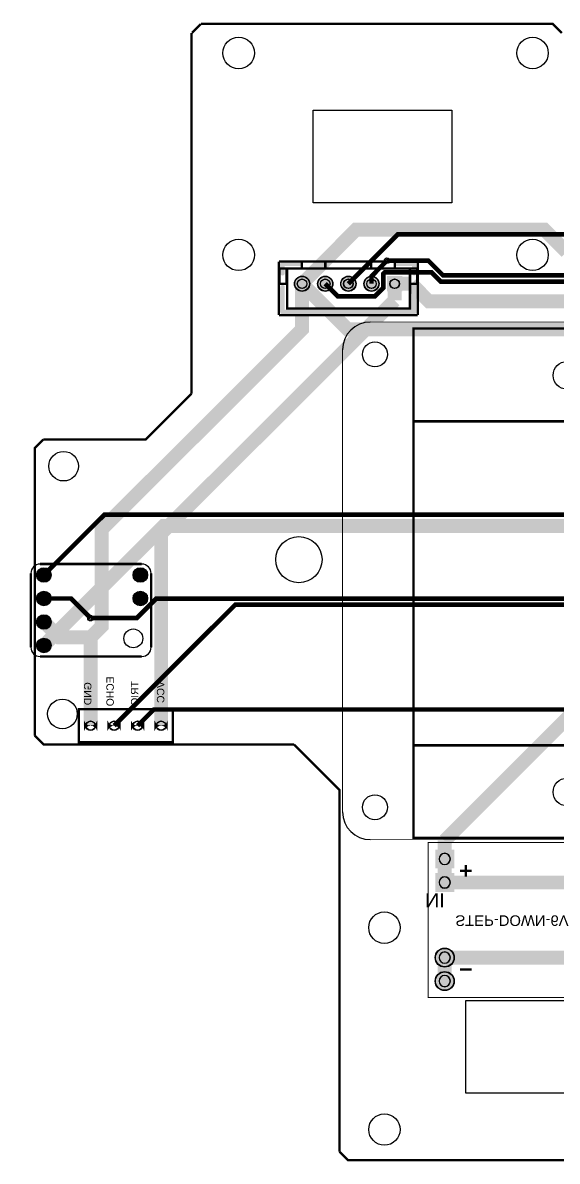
# Model space of a CAD drawing. Header units: millimetres. Extents: x -30 to 143, y -58 to 65.
# Drawn here: x -29.6 to 28.2, y -58.1 to 65.1 of the extents above; entities that cross this region are included whole.
import ezdxf

# ---------------------------------------------------------------- set-up
doc = ezdxf.new("R2010")
doc.units = ezdxf.units.MM
for name, color, linetype, true_color in [('BoardOutLine', 7, 'Continuous', 0xff00ff), ('BottomLayer', 7, 'Continuous', 0x0000ff), ('BottomSilkLayer', 7, 'Continuous', 0x66cc33), ('BottomSolderMaskLayer', 7, 'Continuous', 0xaa00ff), ('Document', 7, 'Continuous', 0xffffff), ('Hole', 7, 'Continuous', 0x222222), ('Multi-Layer', 7, 'Continuous', 0xc0c0c0), ('TopLayer', 7, 'Continuous', 0xff0000), ('TopSilkLayer', 7, 'Continuous', 0xffcc00), ('TopSolderMaskLayer', 7, 'Continuous', 0x800080)]:
    doc.layers.add(name, color=color, linetype=linetype, true_color=true_color)
doc.styles.get("Standard").update_dxf_attribs({"font": 'arial.ttf'})

msp = doc.modelspace()

# ---------------------------------------------------------------- hatches: boundary and pattern name
at = {"layer": 'BottomSolderMaskLayer'}
for points in [[(-0.24, 36.85, 1), (1.41, 36.85, 1)], [(2.26, 36.85, 1), (3.91, 36.85, 1)], [(4.76, 36.85, 1), (6.41, 36.85, 1)], [(7.26, 36.85, 1), (8.91, 36.85, 1)], [(11.41, 36.02), (9.76, 36.02), (9.76, 37.67), (11.41, 37.67)], [(-28.09, 5.34, 1), (-26.52, 5.34, 1)], [(-17.68, 5.34, 1), (-16.1, 5.34, 1)], [(-28.09, 2.8, 1), (-26.52, 2.8, 1)], [(-17.68, 2.8, 1), (-16.1, 2.8, 1)], [(-28.09, 0.26, 1), (-26.52, 0.26, 1)], [(-28.09, -2.28, 1), (-26.52, -2.28, 1)], [(-21.54, -10.38, -0.785398), (-22.99, -10.38), (-22.99, -11.54, -0.785398), (-21.54, -11.54)], [(-19, -10.38, -0.785398), (-20.45, -10.38), (-20.45, -11.54, -0.785398), (-19, -11.54)], [(-16.46, -10.38, -0.785398), (-17.91, -10.38), (-17.91, -11.54, -0.785398), (-16.46, -11.54)], [(-13.92, -10.38, -0.785398), (-15.37, -10.38), (-15.37, -11.54, -0.785398), (-13.92, -11.54)], [(14.98, -26.41), (17.03, -26.41), (17.03, -24.36), (14.98, -24.36)], [(14.98, -28.95), (17.03, -28.95), (17.03, -26.9), (14.98, -26.9)], [(14.98, -36.05, 1), (17.03, -36.05, 1)], [(14.98, -38.59, 1), (17.03, -38.59, 1)]]:
    msp.add_hatch(color=256, dxfattribs=at).paths.add_polyline_path(points)
at = {"layer": 'Document'}
for points in [[(-1.78, 37.99), (-1.78, 39.01), (-1.77, 39.03), (-1.77, 39.05), (-1.77, 39.08), (-1.76, 39.1), (-1.75, 39.12), (-1.74, 39.14), (-1.73, 39.16), (-1.71, 39.18), (-1.69, 39.19), (-1.68, 39.21), (-1.66, 39.22), (-1.64, 39.23), (-1.62, 39.24), (-1.59, 39.25), (-1.57, 39.25), (-1.55, 39.26), (-1.53, 39.26), (0.38, 39.26), (0.4, 39.26), (0.42, 39.25), (0.45, 39.25), (0.47, 39.24), (0.49, 39.23), (0.51, 39.22), (0.53, 39.21), (0.55, 39.19), (0.56, 39.17), (0.58, 39.16), (0.59, 39.14), (0.6, 39.12), (0.61, 39.1), (0.62, 39.08), (0.62, 39.05), (0.63, 39.03), (0.63, 39.01), (0.63, 38.98), (0.62, 38.96), (0.62, 38.94), (0.61, 38.92), (0.6, 38.9), (0.59, 38.88), (0.58, 38.86), (0.56, 38.84), (0.55, 38.82), (0.53, 38.81), (0.51, 38.8), (0.49, 38.78), (0.47, 38.77), (0.45, 38.77), (0.42, 38.76), (0.4, 38.76), (0.38, 38.76), (-1.28, 38.76), (-1.28, 37.99), (-1.28, 37.97), (-1.28, 37.95), (-1.29, 37.92), (-1.29, 37.9), (-1.3, 37.88), (-1.31, 37.86), (-1.33, 37.84), (-1.34, 37.82), (-1.36, 37.81), (-1.38, 37.79), (-1.39, 37.78), (-1.41, 37.77), (-1.44, 37.76), (-1.46, 37.75), (-1.48, 37.75), (-1.5, 37.74), (-1.53, 37.74), (-1.55, 37.74), (-1.57, 37.75), (-1.59, 37.75), (-1.62, 37.76), (-1.64, 37.77), (-1.66, 37.78), (-1.68, 37.79), (-1.69, 37.81), (-1.71, 37.82), (-1.72, 37.84), (-1.74, 37.86), (-1.75, 37.88), (-1.76, 37.9), (-1.77, 37.92), (-1.77, 37.95), (-1.77, 37.97), (-1.78, 37.99)], [(12.45, 37.99), (12.45, 38.76), (10.79, 38.76), (10.77, 38.76), (10.75, 38.76), (10.73, 38.77), (10.7, 38.77), (10.68, 38.78), (10.66, 38.8), (10.64, 38.81), (10.63, 38.82), (10.61, 38.84), (10.6, 38.86), (10.58, 38.88), (10.57, 38.9), (10.56, 38.92), (10.56, 38.94), (10.55, 38.96), (10.55, 38.98), (10.55, 39.01), (10.55, 39.03), (10.55, 39.05), (10.56, 39.08), (10.56, 39.1), (10.57, 39.12), (10.58, 39.14), (10.6, 39.16), (10.61, 39.17), (10.63, 39.19), (10.64, 39.21), (10.66, 39.22), (10.68, 39.23), (10.7, 39.24), (10.73, 39.25), (10.75, 39.25), (10.77, 39.26), (10.79, 39.26), (12.7, 39.26), (12.72, 39.26), (12.74, 39.25), (12.77, 39.25), (12.79, 39.24), (12.81, 39.23), (12.83, 39.22), (12.85, 39.21), (12.87, 39.19), (12.88, 39.18), (12.9, 39.16), (12.91, 39.14), (12.92, 39.12), (12.93, 39.1), (12.94, 39.08), (12.94, 39.05), (12.95, 39.03), (12.95, 39.01), (12.95, 37.99), (12.95, 37.97), (12.94, 37.95), (12.94, 37.92), (12.93, 37.9), (12.92, 37.88), (12.91, 37.86), (12.9, 37.84), (12.88, 37.82), (12.87, 37.81), (12.85, 37.79), (12.83, 37.78), (12.81, 37.77), (12.79, 37.76), (12.77, 37.75), (12.74, 37.75), (12.72, 37.74), (12.7, 37.74), (12.68, 37.74), (12.65, 37.75), (12.63, 37.75), (12.61, 37.76), (12.59, 37.77), (12.57, 37.78), (12.55, 37.79), (12.53, 37.81), (12.51, 37.82), (12.5, 37.84), (12.49, 37.86), (12.48, 37.88), (12.47, 37.9), (12.46, 37.92), (12.45, 37.95), (12.45, 37.97), (12.45, 37.99)], [(12.95, 36.47), (12.95, 33.8), (12.95, 33.78), (12.94, 33.75), (12.94, 33.73), (12.93, 33.71), (12.92, 33.69), (12.91, 33.67), (12.9, 33.65), (12.88, 33.63), (12.87, 33.62), (12.85, 33.6), (12.83, 33.59), (12.81, 33.58), (12.79, 33.57), (12.77, 33.56), (12.74, 33.55), (12.72, 33.55), (12.7, 33.55), (-1.53, 33.55), (-1.55, 33.55), (-1.57, 33.55), (-1.59, 33.56), (-1.62, 33.57), (-1.64, 33.58), (-1.66, 33.59), (-1.68, 33.6), (-1.69, 33.62), (-1.71, 33.63), (-1.73, 33.65), (-1.74, 33.67), (-1.75, 33.69), (-1.76, 33.71), (-1.77, 33.73), (-1.77, 33.75), (-1.77, 33.78), (-1.78, 33.8), (-1.78, 36.47), (-1.77, 36.49), (-1.77, 36.51), (-1.77, 36.54), (-1.76, 36.56), (-1.75, 36.58), (-1.74, 36.6), (-1.72, 36.62), (-1.71, 36.63), (-1.69, 36.65), (-1.68, 36.66), (-1.66, 36.68), (-1.64, 36.69), (-1.62, 36.7), (-1.59, 36.71), (-1.57, 36.71), (-1.55, 36.71), (-1.53, 36.71), (-1.5, 36.71), (-1.48, 36.71), (-1.46, 36.71), (-1.44, 36.7), (-1.41, 36.69), (-1.39, 36.68), (-1.38, 36.66), (-1.36, 36.65), (-1.34, 36.63), (-1.33, 36.62), (-1.31, 36.6), (-1.3, 36.58), (-1.29, 36.56), (-1.29, 36.54), (-1.28, 36.51), (-1.28, 36.49), (-1.28, 36.47), (-1.28, 34.05), (12.45, 34.05), (12.45, 36.47), (12.45, 36.49), (12.45, 36.51), (12.46, 36.54), (12.47, 36.56), (12.48, 36.58), (12.49, 36.6), (12.5, 36.62), (12.51, 36.63), (12.53, 36.65), (12.55, 36.66), (12.57, 36.68), (12.59, 36.69), (12.61, 36.7), (12.63, 36.71), (12.65, 36.71), (12.68, 36.71), (12.7, 36.71), (12.72, 36.71), (12.74, 36.71), (12.77, 36.71), (12.79, 36.7), (12.81, 36.69), (12.83, 36.68), (12.85, 36.66), (12.87, 36.65), (12.88, 36.63), (12.9, 36.62), (12.91, 36.6), (12.92, 36.58), (12.93, 36.56), (12.94, 36.54), (12.94, 36.51), (12.95, 36.49), (12.95, 36.47)]]:
    msp.add_hatch(color=256, dxfattribs=at).paths.add_polyline_path(points)
at = {"layer": 'Multi-Layer'}
for points in [[(-0.21, 36.85, 1), (1.39, 36.85, 1)], [(2.29, 36.85, 1), (3.89, 36.85, 1)], [(4.79, 36.85, 1), (6.39, 36.85, 1)], [(7.29, 36.85, 1), (8.89, 36.85, 1)], [(11.39, 36.05), (9.79, 36.05), (9.79, 37.65), (11.39, 37.65)], [(-28.07, 5.34, 1), (-26.54, 5.34, 1)], [(-17.65, 5.34, 1), (-16.13, 5.34, 1)], [(-28.07, 2.8, 1), (-26.54, 2.8, 1)], [(-17.65, 2.8, 1), (-16.13, 2.8, 1)], [(-28.07, 0.26, 1), (-26.54, 0.26, 1)], [(-28.07, -2.28, 1), (-26.54, -2.28, 1)], [(-21.56, -10.4, -0.785398), (-22.96, -10.4), (-22.96, -11.52, -0.785398), (-21.56, -11.52)], [(-19.02, -10.4, -0.785398), (-20.42, -10.4), (-20.42, -11.52, -0.785398), (-19.02, -11.52)], [(-16.48, -10.4, -0.785398), (-17.88, -10.4), (-17.88, -11.52, -0.785398), (-16.48, -11.52)], [(-13.94, -10.4, -0.785398), (-15.34, -10.4), (-15.34, -11.52, -0.785398), (-13.94, -11.52)], [(15, -26.38), (17, -26.38), (17, -24.38), (15, -24.38)], [(15, -28.92), (17, -28.92), (17, -26.92), (15, -26.92)], [(15, -36.05, 1), (17, -36.05, 1)], [(15, -38.59, 1), (17, -38.59, 1)]]:
    msp.add_hatch(color=256, dxfattribs=at).paths.add_polyline_path(points)
at = {"layer": 'TopSolderMaskLayer'}
for points in [[(-0.24, 36.85, 1), (1.41, 36.85, 1)], [(2.26, 36.85, 1), (3.91, 36.85, 1)], [(4.76, 36.85, 1), (6.41, 36.85, 1)], [(7.26, 36.85, 1), (8.91, 36.85, 1)], [(11.41, 36.02), (9.76, 36.02), (9.76, 37.67), (11.41, 37.67)], [(-28.09, 5.34, 1), (-26.52, 5.34, 1)], [(-17.68, 5.34, 1), (-16.1, 5.34, 1)], [(-28.09, 2.8, 1), (-26.52, 2.8, 1)], [(-17.68, 2.8, 1), (-16.1, 2.8, 1)], [(-28.09, 0.26, 1), (-26.52, 0.26, 1)], [(-28.09, -2.28, 1), (-26.52, -2.28, 1)], [(-21.54, -10.38, -0.785398), (-22.99, -10.38), (-22.99, -11.54, -0.785398), (-21.54, -11.54)], [(-19, -10.38, -0.785398), (-20.45, -10.38), (-20.45, -11.54, -0.785398), (-19, -11.54)], [(-16.46, -10.38, -0.785398), (-17.91, -10.38), (-17.91, -11.54, -0.785398), (-16.46, -11.54)], [(-13.92, -10.38, -0.785398), (-15.37, -10.38), (-15.37, -11.54, -0.785398), (-13.92, -11.54)], [(14.98, -26.41), (17.03, -26.41), (17.03, -24.36), (14.98, -24.36)], [(14.98, -28.95), (17.03, -28.95), (17.03, -26.9), (14.98, -26.9)], [(14.98, -36.05, 1), (17.03, -36.05, 1)], [(14.98, -38.59, 1), (17.03, -38.59, 1)]]:
    msp.add_hatch(color=256, dxfattribs=at).paths.add_polyline_path(points)

# ---------------------------------------------------------------- linework, layer by layer
at = {"layer": 'BoardOutLine', "const_width": 0.254}
for points in [[(-11.36, 63.96), (-11.35, 63.96), (-10.35, 64.95)], [(-11.36, 24.96), (-11.36, 63.96)], [(-10.35, 64.95), (27.65, 64.95)], [(27.65, 64.95), (27.68, 64.95), (28.66, 63.98)], [(-16.37, 20), (-16.32, 20), (-11.36, 24.96)], [(-28.3, 18.97), (-28.3, 19.06), (-27.37, 20)], [(-27.37, 20), (-16.37, 20)], [(-28.3, -12.03), (-28.3, 18.97)], [(-27.29, -12.99), (-27.34, -12.99), (-28.3, -12.03)], [(-0.29, -12.99), (-27.29, -12.99)], [(4.63, -18.03), (4.63, -17.91), (-0.29, -12.99)], [(4.63, -57.03), (4.63, -18.03)], [(5.66, -57.95), (5.55, -57.95), (4.63, -57.03)], [(107.66, -57.95), (25.8, -57.95), (5.66, -57.95)]]:
    msp.add_lwpolyline(points, dxfattribs=at)
at = {"layer": 'BottomLayer'}
for points, const_width in [([(29.17, 40.28), (26.76, 42.69), (6.42, 42.69), (0.59, 36.85)], 1.5), ([(41.07, 40.28), (46.51, 34.84), (46.51, 7.12), (16, -23.38)], 1.5), ([(8.09, 36.85), (8.09, 37.66), (9.76, 39.34)], 0.5), ([(-22.26, -1.41), (-21.06, -0.21), (-21.06, 10.28), (0.59, 31.93), (0.59, 36.85)], 1.5), ([(10.59, 36.85), (10.59, 35.05)], 1.5), ([(-14.64, -10.96), (-14.64, 9.82), (10.59, 35.05)], 1.5), ([(-22.27, 0.68), (-24.39, 2.8), (-27.31, 2.8)], 0.5), ([(-22.26, -1.41), (-25.64, -1.41), (-27.31, 0.26)], 1.5), ([(-22.26, -1.41), (-22.26, -10.96)], 1.5), ([(16, -25.38), (16, -23.38)], 1.5), ([(16, -27.92), (16, -25.38)], 1.5), ([(16, -36.05), (16, -38.59)], 1.5)]:
    msp.add_lwpolyline(points, dxfattribs=dict(at, const_width=const_width))
at = {"layer": 'BottomSilkLayer'}
for points, const_width in [([(87.63, 21.99), (12.63, 21.99), (12.63, 31.99), (87.63, 31.99), (87.63, 21.99)], 0.254), ([(87.63, -13.06), (12.63, -13.06), (12.63, 21.94), (87.63, 21.94), (87.63, -13.06)], 0.254), ([(87.63, -23.1), (12.63, -23.1), (12.63, -13.1), (87.63, -13.1), (87.63, -23.1)], 0.254), ([(14.22, -40.37), (36.32, -40.37), (36.32, -23.6), (14.22, -23.6), (14.22, -40.37)], 0.127)]:
    msp.add_lwpolyline(points, close=True, dxfattribs=dict(at, const_width=const_width))
at = {"layer": 'BottomSilkLayer', "const_width": 0.254}
for points in [[(-16.73, 6.53), (-27.72, 6.53)], [(-28.73, 5.52), (-28.73, -2.47)], [(-15.73, -2.47), (-15.73, 5.52)], [(-27.72, -3.47), (-16.73, -3.47)], [(17.65, -26.65), (18.92, -26.65)], [(18.29, -26.02), (18.29, -27.29)], [(18.92, -37.32), (17.65, -37.32)]]:
    msp.add_lwpolyline(points, dxfattribs=at)
at = {"layer": 'BottomSilkLayer'}
for centre, start, end in [((-27.72, 5.52), 90, 180), ((-16.73, 5.52), 0, 90), ((-27.72, -2.47), 180, 270), ((-16.73, -2.47), 270, 0)]:
    msp.add_arc(centre, 1, start, end, dxfattribs=at)
at = {"layer": 'BottomSolderMaskLayer'}
for points in [[(16, -24.77), (16, -24.77)], [(16, -26), (16, -26)], [(16, -27.31), (16, -27.31)], [(16, -28.54), (16, -28.54)], [(16, -35.43), (16, -35.43)], [(16, -36.67), (16, -36.67)], [(16, -37.97), (16, -37.97)], [(16, -39.21), (16, -39.21)]]:
    msp.add_lwpolyline(points, close=True, dxfattribs=at)
for centre, radius in [((0.59, 36.85), 0.825), ((0.59, 36.85), 0.516), ((3.09, 36.85), 0.825), ((3.09, 36.85), 0.516), ((5.59, 36.85), 0.825), ((5.59, 36.85), 0.516), ((8.09, 36.85), 0.825), ((8.09, 36.85), 0.516), ((10.59, 36.85), 0.516), ((-27.31, 5.34), 0.787), ((-27.31, 5.34), 0.472), ((-16.89, 5.34), 0.787), ((-16.89, 5.34), 0.472), ((-27.31, 2.8), 0.787), ((-27.31, 2.8), 0.472), ((-16.89, 2.8), 0.787), ((-16.89, 2.8), 0.472), ((-27.31, 0.26), 0.787), ((-27.31, 0.26), 0.472), ((-27.31, -2.28), 0.787), ((-27.31, -2.28), 0.472), ((-22.26, -10.96), 0.51), ((-19.72, -10.96), 0.51), ((-17.18, -10.96), 0.51), ((-14.64, -10.96), 0.51), ((16, -36.05), 1.03), ((16, -38.59), 1.03)]:
    msp.add_circle(centre, radius, dxfattribs=at)
for centre, start, end in [((16, -25.38), 450, 270), ((16, -25.38), 270, 450), ((16, -27.92), 450, 270), ((16, -27.92), 270, 450), ((16, -36.05), 450, 270), ((16, -36.05), 270, 450), ((16, -38.59), 450, 270), ((16, -38.59), 270, 450)]:
    msp.add_arc(centre, 0.615, start, end, dxfattribs=at)
at = {"layer": 'Hole'}
for centre in [(9.76, 39.34), (-22.27, 0.68)]:
    msp.add_circle(centre, 0.153, dxfattribs=at)
at = {"layer": 'Multi-Layer'}
for points in [[(16.76, 55.64), (16.76, 45.61), (1.78, 45.61), (1.78, 55.64), (16.76, 55.64)], [(16, -24.78), (16, -24.78)], [(16, -25.98), (16, -25.98)], [(16, -27.32), (16, -27.32)], [(16, -28.52), (16, -28.52)], [(16, -35.45), (16, -35.45)], [(16, -36.65), (16, -36.65)], [(16, -37.99), (16, -37.99)], [(16, -39.19), (16, -39.19)], [(18.29, -50.72), (18.29, -40.69), (33.27, -40.69), (33.27, -50.72), (18.29, -50.72)]]:
    msp.add_lwpolyline(points, close=True, dxfattribs=at)
for centre, radius in [((-6.26, 61.81), 1.7), ((25.49, 61.81), 1.7), ((-6.26, 39.97), 1.7), ((25.49, 39.97), 1.7), ((9.76, 39.34), 0.305), ((0.59, 36.85), 0.8), ((0.59, 36.85), 0.5), ((3.09, 36.85), 0.8), ((3.09, 36.85), 0.5), ((5.59, 36.85), 0.8), ((5.59, 36.85), 0.5), ((8.09, 36.85), 0.8), ((8.09, 36.85), 0.5), ((10.59, 36.85), 0.5), ((8.46, 29.21), 1.35), ((29.21, 26.94), 1.5), ((-25.18, 17.11), 1.6), ((0.25, 7), 2.5), ((-27.31, 5.34), 0.762), ((-27.31, 5.34), 0.457), ((-16.89, 5.34), 0.762), ((-16.89, 5.34), 0.457), ((-27.31, 2.8), 0.762), ((-27.31, 2.8), 0.457), ((-16.89, 2.8), 0.762), ((-16.89, 2.8), 0.457), ((-27.31, 0.26), 0.762), ((-27.31, 0.26), 0.457), ((-22.27, 0.68), 0.305), ((-17.65, -1.52), 1.02), ((-27.31, -2.28), 0.762), ((-27.31, -2.28), 0.457), ((-25.31, -9.69), 1.6), ((-22.26, -10.96), 0.5), ((-19.72, -10.96), 0.5), ((-17.18, -10.96), 0.5), ((-14.64, -10.96), 0.5), ((29.21, -18.14), 1.5), ((8.46, -19.79), 1.35), ((9.49, -32.81), 1.7), ((16, -36.05), 1), ((16, -38.59), 1), ((9.49, -54.65), 1.7)]:
    msp.add_circle(centre, radius, dxfattribs=at)
for centre, start, end in [((16, -25.38), 450, 270), ((16, -25.38), 270, 450), ((16, -27.92), 450, 270), ((16, -27.92), 270, 450), ((16, -36.05), 450, 270), ((16, -36.05), 270, 450), ((16, -38.59), 450, 270), ((16, -38.59), 270, 450)]:
    msp.add_arc(centre, 0.6, start, end, dxfattribs=at)
at = {"layer": 'TopLayer'}
for points, const_width in [([(106.93, 20.08), (108.1, 21.25), (108.1, 35.81), (102, 41.91), (54.97, 41.91), (54.68, 42.2), (10.94, 42.2), (5.59, 36.85)], 0.5), ([(82.13, 38.1), (77.09, 38.1), (76.76, 37.77), (15.8, 37.77), (14.23, 39.34), (9.76, 39.34)], 0.5), ([(77.27, 37.28), (77.05, 37.06), (15.59, 37.06), (14.57, 38.08), (9.53, 38.08), (9.38, 37.93), (9.38, 36.42), (8.46, 35.5), (4.44, 35.5), (3.09, 36.85)], 0.5), ([(0.59, 36.85), (5.53, 31.91), (45.71, 31.91), (51.18, 26.43)], 1.5), ([(10.59, 36.85), (12.39, 36.85)], 1.5), ([(12.39, 36.85), (14.28, 34.95), (58.8, 34.95)], 1.5), ([(64.26, 10.64), (-14.38, 10.64), (-27.31, -2.28)], 1.5), ([(-27.31, 5.34), (-20.78, 11.86), (71.82, 11.86)], 0.5), ([(-19.72, -10.96), (-6.62, 2.14), (79.57, 2.14), (79.84, 1.86), (80.58, 1.86), (86.49, 7.77)], 0.5), ([(-17.18, -10.96), (-15.43, -9.21), (72.05, -9.21), (86.49, 5.23)], 0.5), ([(80.14, 2.57), (79.91, 2.79), (-15.16, 2.79), (-17.28, 0.68), (-22.27, 0.68)], 0.5), ([(16, -27.92), (29.27, -27.92), (36.84, -35.5), (36.84, -37.46), (40.89, -41.51)], 1.5), ([(34.54, -36.05), (16, -36.05)], 1.5)]:
    msp.add_lwpolyline(points, dxfattribs=dict(at, const_width=const_width))
at = {"layer": 'TopSilkLayer'}
for points, const_width in [([(13.09, 39.25), (-1.91, 39.25)], 0.254), ([(-1.91, 33.45), (-1.91, 39.25)], 0.254), ([(13.09, 33.45), (13.09, 39.25)], 0.254), ([(13.09, 33.45), (-1.91, 33.45)], 0.254), ([(7.96, 32.71), (86.96, 32.71)], 0.1), ([(4.96, -20.29), (4.96, 29.71)], 0.1), ([(86.96, -23.29), (7.96, -23.29)], 0.1)]:
    msp.add_lwpolyline(points, dxfattribs=dict(at, const_width=const_width))
at = {"layer": 'TopSilkLayer', "const_width": 0.254}
for points in [[(-1.08, 36.85), (-1.84, 36.85), (-1.84, 38.5), (-1.08, 38.5), (-1.08, 36.85)], [(12.25, 34.18), (-1.02, 34.18), (-1.02, 38.5), (12.25, 38.5), (12.25, 34.18)], [(3.1, 38.5), (0.56, 38.5), (0.56, 39.26), (3.1, 39.26), (3.1, 38.5)], [(10.6, 38.5), (8.06, 38.5), (8.06, 39.26), (10.6, 39.26), (10.6, 38.5)], [(13.01, 36.85), (12.25, 36.85), (12.25, 38.5), (13.01, 38.5), (13.01, 36.85)], [(-13.37, -12.74), (-23.53, -12.74), (-23.53, -9.18), (-13.37, -9.18), (-13.37, -12.74)]]:
    msp.add_lwpolyline(points, close=True, dxfattribs=at)
at = {"layer": 'TopSilkLayer'}
for centre, start, end in [((7.96, 29.71), 90, 180), ((7.96, -20.29), 180, 270)]:
    msp.add_arc(centre, 3, start, end, dxfattribs=at)
at = {"layer": 'TopSolderMaskLayer'}
for points in [[(16, -24.77), (16, -24.77)], [(16, -26), (16, -26)], [(16, -27.31), (16, -27.31)], [(16, -28.54), (16, -28.54)], [(16, -35.43), (16, -35.43)], [(16, -36.67), (16, -36.67)], [(16, -37.97), (16, -37.97)], [(16, -39.21), (16, -39.21)]]:
    msp.add_lwpolyline(points, close=True, dxfattribs=at)
for centre, radius in [((0.59, 36.85), 0.825), ((0.59, 36.85), 0.516), ((3.09, 36.85), 0.825), ((3.09, 36.85), 0.516), ((5.59, 36.85), 0.825), ((5.59, 36.85), 0.516), ((8.09, 36.85), 0.825), ((8.09, 36.85), 0.516), ((10.59, 36.85), 0.516), ((-27.31, 5.34), 0.787), ((-27.31, 5.34), 0.472), ((-16.89, 5.34), 0.787), ((-16.89, 5.34), 0.472), ((-27.31, 2.8), 0.787), ((-27.31, 2.8), 0.472), ((-16.89, 2.8), 0.787), ((-16.89, 2.8), 0.472), ((-27.31, 0.26), 0.787), ((-27.31, 0.26), 0.472), ((-27.31, -2.28), 0.787), ((-27.31, -2.28), 0.472), ((-22.26, -10.96), 0.51), ((-19.72, -10.96), 0.51), ((-17.18, -10.96), 0.51), ((-14.64, -10.96), 0.51), ((16, -36.05), 1.03), ((16, -38.59), 1.03)]:
    msp.add_circle(centre, radius, dxfattribs=at)
for centre, start, end in [((16, -25.38), 450, 270), ((16, -25.38), 270, 450), ((16, -27.92), 450, 270), ((16, -27.92), 270, 450), ((16, -36.05), 450, 270), ((16, -36.05), 270, 450), ((16, -38.59), 450, 270), ((16, -38.59), 270, 450)]:
    msp.add_arc(centre, 0.615, start, end, dxfattribs=at)

# ---------------------------------------------------------------- texts
at = {"layer": 'BottomSilkLayer', "text_generation_flag": 2}
for s, height, rotation, p in [('ECHO', 0.8, 90, (-19.76, -5.63)), ('VCC', 0.8, 90, (-14.3, -6.14)), ('GND', 0.8, 90, (-22.18, -6.26)), ('TRIG', 0.8, 90, (-17.1, -6.14)), ('STEP-DOWN-6V', 1.143, 180, (17.14, -31.48))]:
    msp.add_text(s, height=height, rotation=rotation, dxfattribs=at).set_placement(p)
msp.add_text('IN', height=1.524, dxfattribs=at).set_placement((16, -30.61))

doc.saveas('drawing.dxf')
